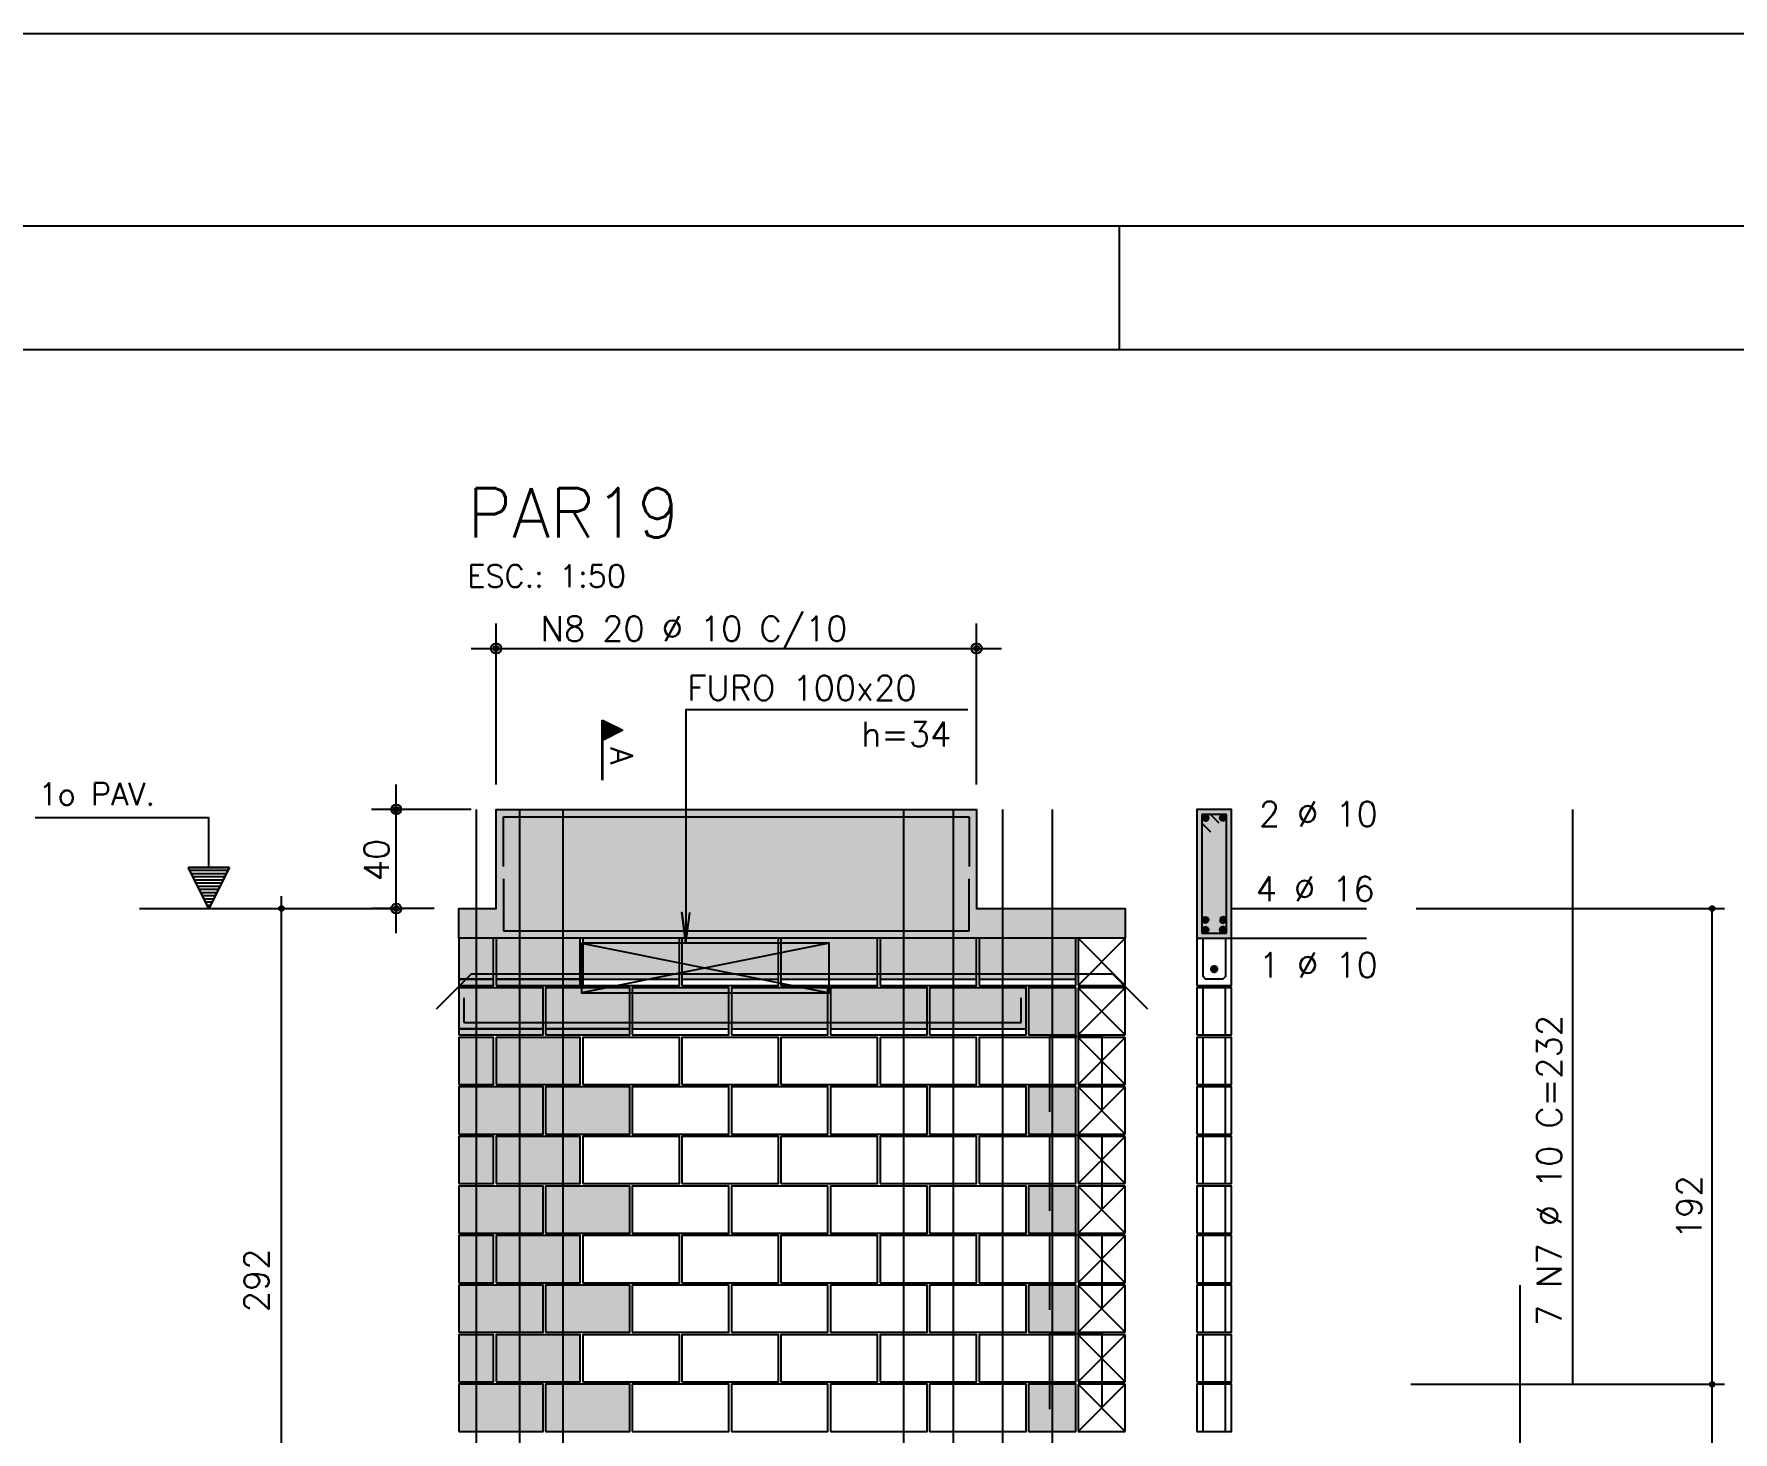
# Model space of a CAD drawing. Extents: x -2 to 121, y -2 to 61.
# Drawn here: x 20.94 to 34.65, y 49.67 to 60.95 of the extents above; entities that cross this region are included whole.
import ezdxf

# ---------------------------------------------------------------- set-up
doc = ezdxf.new("R2010")
doc.units = 0
doc.header["$MEASUREMENT"] = 0
doc.linetypes.add('HIDDEN', pattern=[0.375, 0.25, -0.125])
doc.layers.get('Defpoints').update_dxf_attribs({"linetype": 'CONTINUOUS'})
for name, color, linetype in [('ARQ_FOLHA', 7, 'CONTINUOUS'), ('PENA_01', 1, 'CONTINUOUS'), ('PENA_02', 2, 'CONTINUOUS'), ('PENA_03', 3, 'CONTINUOUS'), ('PENA_05', 5, 'CONTINUOUS'), ('PENA_06', 6, 'CONTINUOUS'), ('PENA_09', 254, 'CONTINUOUS'), ('PENA_11', 252, 'CONTINUOUS'), ('PENA_21', 100, 'CONTINUOUS'), ('PENA_23', 50, 'CONTINUOUS'), ('PENA_28', 135, 'CONTINUOUS')]:
    doc.layers.add(name, color=color, linetype=linetype)
doc.styles.get("Standard").update_dxf_attribs({"font": 'ROMANS.SHX'})

msp = doc.modelspace()

# ---------------------------------------------------------------- linework, layer by layer
at = {"layer": 'ARQ_FOLHA', "color": 1}
msp.add_line((29.7, 58.400001), (29.7, 59.400001), dxfattribs=at)
for points in [[(0, 0.000001), (118.9, 0.000001), (118.9, 59.400001), (0, 59.400001)], [(2.5, 1.000001), (117.9, 1.000001), (117.9, 58.400001), (2.5, 58.400001)]]:
    msp.add_lwpolyline(points, close=True, dxfattribs=at)
at = {"layer": 'Defpoints', "color": 8, "linetype": 'HIDDEN', "ltscale": 100}
msp.add_lwpolyline([(-1.95, 60.950001), (-1.95, -1.549999), (120.85, -1.549999), (120.85, 60.950001)], close=True, dxfattribs=at)
at = {"layer": 'PENA_01', "linetype": 'Continuous'}
for p, q in [((24.666921, 54.891887), (24.666921, 56.190918)), ((28.546921, 54.891887), (28.546921, 56.190918)), ((24.466921, 55.990918), (28.746921, 55.990918)), ((23.861662, 53.691887), (23.861662, 54.891887)), ((24.466921, 54.691887), (23.661662, 54.691887)), ((21.788565, 53.891887), (23.919429, 53.891887)), ((24.166921, 53.891887), (23.661662, 53.891887)), ((25.356912, 53.611887), (27.356912, 53.211887)), ((27.356912, 53.611887), (25.356912, 53.211887)), ((24.366921, 53.321887), (24.646921, 53.321887)), ((24.666921, 53.321887), (25.346921, 53.321887)), ((25.366921, 53.321887), (26.146921, 53.321887)), ((26.166921, 53.321887), (26.946921, 53.321887)), ((26.966921, 53.321887), (27.746921, 53.321887)), ((27.766921, 53.321887), (28.546921, 53.321887)), ((28.566921, 53.321887), (29.346921, 53.321887)), ((24.366921, 52.921887), (25.046921, 52.921887)), ((25.066921, 52.921887), (25.746921, 52.921887)), ((25.766921, 52.921887), (26.546921, 52.921887)), ((26.566921, 52.921887), (27.346921, 52.921887)), ((27.366921, 52.921887), (28.146921, 52.921887)), ((28.166921, 52.921887), (28.946921, 52.921887))]:
    msp.add_line(p, q, dxfattribs=at)
msp.add_lwpolyline([(25.356912, 53.611887), (25.356912, 53.211887), (27.356912, 53.211887), (27.356912, 53.611887), (25.356912, 53.611887)], dxfattribs=at)
at = {"layer": 'PENA_02', "linetype": 'Continuous'}
for p, q in [((29.746921, 53.651887), (29.366921, 53.651887)), ((29.366921, 53.651887), (29.366921, 53.271887)), ((29.746921, 53.271887), (29.746921, 53.651887)), ((29.366921, 53.271887), (29.746921, 53.271887)), ((29.746921, 53.251887), (29.366921, 53.251887)), ((29.366921, 53.251887), (29.366921, 52.871887)), ((29.746921, 52.871887), (29.746921, 53.251887)), ((29.366921, 52.871887), (29.746921, 52.871887)), ((29.746921, 52.851887), (29.366921, 52.851887)), ((29.366921, 52.851887), (29.366921, 52.471887)), ((29.746921, 52.471887), (29.746921, 52.851887)), ((29.366921, 52.471887), (29.746921, 52.471887)), ((29.746921, 52.451887), (29.366921, 52.451887)), ((29.366921, 52.451887), (29.366921, 52.071887)), ((29.746921, 52.071887), (29.746921, 52.451887)), ((29.366921, 52.071887), (29.746921, 52.071887)), ((29.746921, 52.051887), (29.366921, 52.051887)), ((29.366921, 52.051887), (29.366921, 51.671887)), ((29.746921, 51.671887), (29.746921, 52.051887)), ((29.366921, 51.671887), (29.746921, 51.671887)), ((29.746921, 51.651887), (29.366921, 51.651887)), ((29.366921, 51.651887), (29.366921, 51.271887)), ((29.746921, 51.271887), (29.746921, 51.651887)), ((29.366921, 51.271887), (29.746921, 51.271887)), ((29.746921, 51.251887), (29.366921, 51.251887)), ((29.366921, 51.251887), (29.366921, 50.871887)), ((29.746921, 50.871887), (29.746921, 51.251887)), ((29.366921, 50.871887), (29.746921, 50.871887)), ((29.746921, 50.851887), (29.366921, 50.851887)), ((29.366921, 50.851887), (29.366921, 50.471887)), ((29.746921, 50.471887), (29.746921, 50.851887)), ((29.366921, 50.471887), (29.746921, 50.471887)), ((29.746921, 50.451887), (29.366921, 50.451887)), ((29.366921, 50.451887), (29.366921, 50.071887)), ((29.746921, 50.071887), (29.746921, 50.451887)), ((29.366921, 50.071887), (29.746921, 50.071887)), ((29.746921, 50.051887), (29.366921, 50.051887)), ((29.366921, 50.051887), (29.366921, 49.671887)), ((29.746921, 49.671887), (29.746921, 50.051887)), ((29.366921, 49.671887), (29.746921, 49.671887))]:
    msp.add_line(p, q, dxfattribs=at)
for points in [[(24.366921, 53.651887), (24.366921, 53.891887), (24.666921, 53.891887), (24.666921, 54.691887), (28.546921, 54.691887), (28.546921, 53.891887), (29.746921, 53.891887), (29.746921, 53.651887), (24.366921, 53.651887)], [(30.324976, 53.651887), (30.604976, 53.651887), (30.604976, 54.691887), (30.324976, 54.691887), (30.324976, 53.651887)], [(24.366921, 53.271887), (24.646921, 53.271887), (24.646921, 53.651887), (24.366921, 53.651887), (24.366921, 53.271887)], [(24.666921, 53.271887), (25.346921, 53.271887), (25.346921, 53.651887), (24.666921, 53.651887), (24.666921, 53.271887)], [(25.366921, 53.271887), (26.146921, 53.271887), (26.146921, 53.651887), (25.366921, 53.651887), (25.366921, 53.271887)], [(26.166921, 53.271887), (26.946921, 53.271887), (26.946921, 53.651887), (26.166921, 53.651887), (26.166921, 53.271887)], [(26.966921, 53.271887), (27.746921, 53.271887), (27.746921, 53.651887), (26.966921, 53.651887), (26.966921, 53.271887)], [(27.766921, 53.271887), (28.546921, 53.271887), (28.546921, 53.651887), (27.766921, 53.651887), (27.766921, 53.271887)], [(28.566921, 53.271887), (29.346921, 53.271887), (29.346921, 53.651887), (28.566921, 53.651887), (28.566921, 53.271887)], [(24.366921, 52.871887), (25.046921, 52.871887), (25.046921, 53.251887), (24.366921, 53.251887), (24.366921, 52.871887)], [(25.066921, 52.871887), (25.746921, 52.871887), (25.746921, 53.251887), (25.066921, 53.251887), (25.066921, 52.871887)], [(25.766921, 52.871887), (26.546921, 52.871887), (26.546921, 53.251887), (25.766921, 53.251887), (25.766921, 52.871887)], [(26.566921, 52.871887), (27.346921, 52.871887), (27.346921, 53.251887), (26.566921, 53.251887), (26.566921, 52.871887)], [(27.366921, 52.871887), (28.146921, 52.871887), (28.146921, 53.251887), (27.366921, 53.251887), (27.366921, 52.871887)], [(28.166921, 52.871887), (28.946921, 52.871887), (28.946921, 53.251887), (28.166921, 53.251887), (28.166921, 52.871887)], [(28.966921, 52.871887), (29.346921, 52.871887), (29.346921, 53.251887), (28.966921, 53.251887), (28.966921, 52.871887)], [(24.366921, 52.471887), (24.646921, 52.471887), (24.646921, 52.851887), (24.366921, 52.851887), (24.366921, 52.471887)], [(24.666921, 52.471887), (25.346921, 52.471887), (25.346921, 52.851887), (24.666921, 52.851887), (24.666921, 52.471887)], [(25.366921, 52.471887), (26.146921, 52.471887), (26.146921, 52.851887), (25.366921, 52.851887), (25.366921, 52.471887)], [(26.166921, 52.471887), (26.946921, 52.471887), (26.946921, 52.851887), (26.166921, 52.851887), (26.166921, 52.471887)], [(26.966921, 52.471887), (27.746921, 52.471887), (27.746921, 52.851887), (26.966921, 52.851887), (26.966921, 52.471887)], [(27.766921, 52.471887), (28.546921, 52.471887), (28.546921, 52.851887), (27.766921, 52.851887), (27.766921, 52.471887)], [(28.566921, 52.471887), (29.346921, 52.471887), (29.346921, 52.851887), (28.566921, 52.851887), (28.566921, 52.471887)], [(24.366921, 52.071887), (25.046921, 52.071887), (25.046921, 52.451887), (24.366921, 52.451887), (24.366921, 52.071887)], [(25.066921, 52.071887), (25.746921, 52.071887), (25.746921, 52.451887), (25.066921, 52.451887), (25.066921, 52.071887)], [(25.766921, 52.071887), (26.546921, 52.071887), (26.546921, 52.451887), (25.766921, 52.451887), (25.766921, 52.071887)], [(26.566921, 52.071887), (27.346921, 52.071887), (27.346921, 52.451887), (26.566921, 52.451887), (26.566921, 52.071887)], [(27.366921, 52.071887), (28.146921, 52.071887), (28.146921, 52.451887), (27.366921, 52.451887), (27.366921, 52.071887)], [(28.166921, 52.071887), (28.946921, 52.071887), (28.946921, 52.451887), (28.166921, 52.451887), (28.166921, 52.071887)], [(28.966921, 52.071887), (29.346921, 52.071887), (29.346921, 52.451887), (28.966921, 52.451887), (28.966921, 52.071887)], [(24.366921, 51.671887), (24.646921, 51.671887), (24.646921, 52.051887), (24.366921, 52.051887), (24.366921, 51.671887)], [(24.666921, 51.671887), (25.346921, 51.671887), (25.346921, 52.051887), (24.666921, 52.051887), (24.666921, 51.671887)], [(25.366921, 51.671887), (26.146921, 51.671887), (26.146921, 52.051887), (25.366921, 52.051887), (25.366921, 51.671887)], [(26.166921, 51.671887), (26.946921, 51.671887), (26.946921, 52.051887), (26.166921, 52.051887), (26.166921, 51.671887)], [(26.966921, 51.671887), (27.746921, 51.671887), (27.746921, 52.051887), (26.966921, 52.051887), (26.966921, 51.671887)], [(27.766921, 51.671887), (28.546921, 51.671887), (28.546921, 52.051887), (27.766921, 52.051887), (27.766921, 51.671887)], [(28.566921, 51.671887), (29.346921, 51.671887), (29.346921, 52.051887), (28.566921, 52.051887), (28.566921, 51.671887)], [(24.366921, 51.271887), (25.046921, 51.271887), (25.046921, 51.651887), (24.366921, 51.651887), (24.366921, 51.271887)], [(25.066921, 51.271887), (25.746921, 51.271887), (25.746921, 51.651887), (25.066921, 51.651887), (25.066921, 51.271887)], [(25.766921, 51.271887), (26.546921, 51.271887), (26.546921, 51.651887), (25.766921, 51.651887), (25.766921, 51.271887)], [(26.566921, 51.271887), (27.346921, 51.271887), (27.346921, 51.651887), (26.566921, 51.651887), (26.566921, 51.271887)], [(27.366921, 51.271887), (28.146921, 51.271887), (28.146921, 51.651887), (27.366921, 51.651887), (27.366921, 51.271887)], [(28.166921, 51.271887), (28.946921, 51.271887), (28.946921, 51.651887), (28.166921, 51.651887), (28.166921, 51.271887)], [(28.966921, 51.271887), (29.346921, 51.271887), (29.346921, 51.651887), (28.966921, 51.651887), (28.966921, 51.271887)], [(24.366921, 50.871887), (24.646921, 50.871887), (24.646921, 51.251887), (24.366921, 51.251887), (24.366921, 50.871887)], [(24.666921, 50.871887), (25.346921, 50.871887), (25.346921, 51.251887), (24.666921, 51.251887), (24.666921, 50.871887)], [(25.366921, 50.871887), (26.146921, 50.871887), (26.146921, 51.251887), (25.366921, 51.251887), (25.366921, 50.871887)], [(26.166921, 50.871887), (26.946921, 50.871887), (26.946921, 51.251887), (26.166921, 51.251887), (26.166921, 50.871887)], [(26.966921, 50.871887), (27.746921, 50.871887), (27.746921, 51.251887), (26.966921, 51.251887), (26.966921, 50.871887)], [(27.766921, 50.871887), (28.546921, 50.871887), (28.546921, 51.251887), (27.766921, 51.251887), (27.766921, 50.871887)], [(28.566921, 50.871887), (29.346921, 50.871887), (29.346921, 51.251887), (28.566921, 51.251887), (28.566921, 50.871887)], [(24.366921, 50.471887), (25.046921, 50.471887), (25.046921, 50.851887), (24.366921, 50.851887), (24.366921, 50.471887)], [(25.066921, 50.471887), (25.746921, 50.471887), (25.746921, 50.851887), (25.066921, 50.851887), (25.066921, 50.471887)], [(25.766921, 50.471887), (26.546921, 50.471887), (26.546921, 50.851887), (25.766921, 50.851887), (25.766921, 50.471887)], [(26.566921, 50.471887), (27.346921, 50.471887), (27.346921, 50.851887), (26.566921, 50.851887), (26.566921, 50.471887)], [(27.366921, 50.471887), (28.146921, 50.471887), (28.146921, 50.851887), (27.366921, 50.851887), (27.366921, 50.471887)], [(28.166921, 50.471887), (28.946921, 50.471887), (28.946921, 50.851887), (28.166921, 50.851887), (28.166921, 50.471887)], [(28.966921, 50.471887), (29.346921, 50.471887), (29.346921, 50.851887), (28.966921, 50.851887), (28.966921, 50.471887)], [(24.366921, 50.071887), (24.646921, 50.071887), (24.646921, 50.451887), (24.366921, 50.451887), (24.366921, 50.071887)], [(24.666921, 50.071887), (25.346921, 50.071887), (25.346921, 50.451887), (24.666921, 50.451887), (24.666921, 50.071887)], [(25.366921, 50.071887), (26.146921, 50.071887), (26.146921, 50.451887), (25.366921, 50.451887), (25.366921, 50.071887)], [(26.166921, 50.071887), (26.946921, 50.071887), (26.946921, 50.451887), (26.166921, 50.451887), (26.166921, 50.071887)], [(26.966921, 50.071887), (27.746921, 50.071887), (27.746921, 50.451887), (26.966921, 50.451887), (26.966921, 50.071887)], [(27.766921, 50.071887), (28.546921, 50.071887), (28.546921, 50.451887), (27.766921, 50.451887), (27.766921, 50.071887)], [(28.566921, 50.071887), (29.346921, 50.071887), (29.346921, 50.451887), (28.566921, 50.451887), (28.566921, 50.071887)], [(24.366921, 49.671887), (25.046921, 49.671887), (25.046921, 50.051887), (24.366921, 50.051887), (24.366921, 49.671887)], [(25.066921, 49.671887), (25.746921, 49.671887), (25.746921, 50.051887), (25.066921, 50.051887), (25.066921, 49.671887)], [(25.766921, 49.671887), (26.546921, 49.671887), (26.546921, 50.051887), (25.766921, 50.051887), (25.766921, 49.671887)], [(26.566921, 49.671887), (27.346921, 49.671887), (27.346921, 50.051887), (26.566921, 50.051887), (26.566921, 49.671887)], [(27.366921, 49.671887), (28.146921, 49.671887), (28.146921, 50.051887), (27.366921, 50.051887), (27.366921, 49.671887)], [(28.166921, 49.671887), (28.946921, 49.671887), (28.946921, 50.051887), (28.166921, 50.051887), (28.166921, 49.671887)], [(28.966921, 49.671887), (29.346921, 49.671887), (29.346921, 50.051887), (28.966921, 50.051887), (28.966921, 49.671887)]]:
    msp.add_lwpolyline(points, dxfattribs=at)
for centre, radius in [((24.666921, 55.990918), 0.041625), ((24.666921, 55.990918), 0.02075), ((28.546921, 55.990918), 0.041625), ((28.546921, 55.990918), 0.02075), ((23.861662, 54.691887), 0.04), ((23.861662, 54.691887), 0.02), ((22.934711, 53.891887), 0.02), ((23.861662, 53.891887), 0.04), ((23.861662, 53.891887), 0.02), ((34.484972, 53.891887), 0.02), ((22.934711, 53.891887), 0.01), ((34.484972, 53.891887), 0.01), ((34.484972, 50.051887), 0.02), ((34.484972, 50.051887), 0.01)]:
    msp.add_circle(centre, radius, dxfattribs=at)
at = {"layer": 'PENA_03', "linetype": 'Continuous'}
for p, q in [((25.524978, 54.926555), (25.524978, 55.412937)), ((25.524978, 55.412937), (25.690911, 55.329971)), ((25.525673, 55.411809), (25.68935, 55.329971)), ((25.690911, 55.329971), (25.525673, 55.247352)), ((25.525674, 55.411809), (25.525674, 55.248132)), ((25.68935, 55.329971), (25.525674, 55.248132)), ((25.537742, 55.406555), (25.537742, 55.253386)), ((25.550506, 55.400173), (25.550506, 55.259768)), ((25.56327, 55.393791), (25.56327, 55.26615)), ((25.576034, 55.387409), (25.576034, 55.272532)), ((25.588798, 55.381027), (25.588798, 55.278914)), ((25.601562, 55.374645), (25.601562, 55.285296)), ((25.614326, 55.368263), (25.614326, 55.291678)), ((25.62709, 55.361881), (25.62709, 55.29806)), ((25.639854, 55.355499), (25.639854, 55.304442)), ((25.652618, 55.349117), (25.652618, 55.310824)), ((25.665383, 55.342735), (25.665383, 55.317206)), ((25.678147, 55.336353), (25.678147, 55.323589)), ((25.525674, 55.247352), (25.525674, 54.926555)), ((22.347564, 54.623752), (20.947564, 54.623752)), ((22.347564, 54.223752), (22.347564, 54.623752)), ((22.348964, 54.223752), (22.348964, 54.625152)), ((24.666921, 54.691887), (24.666921, 54.691887)), ((24.666921, 54.691887), (24.666921, 54.691887)), ((28.546921, 54.691887), (28.546921, 54.691887)), ((22.348264, 53.891887), (22.182331, 54.223752)), ((22.182331, 54.223752), (22.347564, 54.223752)), ((22.348264, 53.895009), (22.184587, 54.222361)), ((22.51194, 54.222361), (22.184587, 54.222361)), ((22.501432, 54.198224), (22.195094, 54.198224)), ((22.514196, 54.223752), (22.348264, 53.891887)), ((22.51194, 54.222362), (22.348264, 53.895008)), ((22.348964, 54.223752), (22.514196, 54.223752)), ((22.488668, 54.172696), (22.207859, 54.172696)), ((22.475904, 54.147168), (22.220623, 54.147168)), ((22.46314, 54.12164), (22.233387, 54.12164)), ((22.450376, 54.096112), (22.246151, 54.096112)), ((22.437612, 54.070584), (22.258915, 54.070584)), ((22.424848, 54.045056), (22.271679, 54.045056)), ((22.412084, 54.019528), (22.284443, 54.019528)), ((22.39932, 53.994), (22.297207, 53.994)), ((22.386556, 53.968472), (22.309971, 53.968472)), ((22.373792, 53.942943), (22.322735, 53.942943)), ((22.361028, 53.917415), (22.3355, 53.917415)), ((22.934711, 47.951354), (22.934711, 53.991887)), ((24.366921, 53.891887), (24.366921, 53.891887)), ((30.604976, 53.891887), (31.695656, 53.891887)), ((32.095656, 53.891887), (34.584972, 53.891887)), ((34.484972, 47.951354), (34.484972, 53.891887)), ((29.366921, 53.271887), (29.746921, 53.651887)), ((29.746921, 53.271887), (29.366921, 53.651887)), ((30.324976, 53.651887), (30.324976, 53.271887)), ((30.324976, 53.651887), (31.695656, 53.651887)), ((29.366921, 52.871887), (29.746921, 53.251887)), ((29.746921, 52.871887), (29.366921, 53.251887)), ((30.374976, 52.871887), (30.374976, 53.251887)), ((30.554976, 52.871887), (30.554976, 53.251887)), ((29.366921, 52.471887), (29.746921, 52.851887)), ((29.746921, 52.471887), (29.366921, 52.851887)), ((30.374976, 52.471887), (30.374976, 52.851887)), ((30.554976, 52.471887), (30.554976, 52.851887)), ((29.366921, 52.071887), (29.746921, 52.451887)), ((29.746921, 52.071887), (29.366921, 52.451887)), ((30.374976, 52.071887), (30.374976, 52.451887)), ((30.554976, 52.071887), (30.554976, 52.451887)), ((29.366921, 51.671887), (29.746921, 52.051887)), ((29.746921, 51.671887), (29.366921, 52.051887)), ((30.374976, 51.671887), (30.374976, 52.051887)), ((30.554976, 51.671887), (30.554976, 52.051887)), ((29.366921, 51.271887), (29.746921, 51.651887)), ((29.746921, 51.271887), (29.366921, 51.651887)), ((30.374976, 51.271887), (30.374976, 51.651887)), ((30.554976, 51.271887), (30.554976, 51.651887)), ((29.366921, 50.871887), (29.746921, 51.251887)), ((29.746921, 50.871887), (29.366921, 51.251887)), ((30.374976, 50.871887), (30.374976, 51.251887)), ((30.554976, 50.871887), (30.554976, 51.251887)), ((29.366921, 50.471887), (29.746921, 50.851887)), ((29.746921, 50.471887), (29.366921, 50.851887)), ((30.374976, 50.471887), (30.374976, 50.851887)), ((30.554976, 50.471887), (30.554976, 50.851887)), ((29.366921, 50.071887), (29.746921, 50.451887)), ((29.746921, 50.071887), (29.366921, 50.451887)), ((30.374976, 50.071887), (30.374976, 50.451887)), ((30.554976, 50.071887), (30.554976, 50.451887)), ((29.366921, 49.671887), (29.746921, 50.051887)), ((29.746921, 49.671887), (29.366921, 50.051887)), ((30.374976, 49.671887), (30.374976, 50.051887)), ((30.554976, 49.671887), (30.554976, 50.051887)), ((32.053724, 50.051887), (34.584972, 50.051887))]:
    msp.add_line(p, q, dxfattribs=at)
for points in [[(28.47649, 55.495532), (26.199989, 55.495532), (26.199989, 53.611887), (26.167357, 53.859748), (26.199989, 53.611887), (26.23262, 53.859748)], [(30.418585, 54.624316), (30.416424, 54.634484), (30.410313, 54.642894), (30.40131, 54.648092), (30.390972, 54.649179), (30.381085, 54.645966), (30.373359, 54.63901), (30.369131, 54.629514), (30.369131, 54.619118), (30.373359, 54.609621), (30.381085, 54.602665), (30.390972, 54.599453), (30.40131, 54.600539), (30.410313, 54.605737), (30.416424, 54.614147), (30.418585, 54.624316)], [(30.511368, 54.624316), (30.513529, 54.634484), (30.51964, 54.642894), (30.528643, 54.648092), (30.538981, 54.649179), (30.548868, 54.645966), (30.556593, 54.63901), (30.560822, 54.629514), (30.560822, 54.619118), (30.556593, 54.609621), (30.548868, 54.602665), (30.538981, 54.599453), (30.528643, 54.600539), (30.51964, 54.605737), (30.513529, 54.614147), (30.511368, 54.624316)], [(30.418585, 53.799458), (30.416424, 53.78929), (30.410313, 53.780879), (30.40131, 53.775682), (30.390972, 53.774595), (30.381085, 53.777807), (30.373359, 53.784763), (30.369131, 53.79426), (30.369131, 53.804656), (30.373359, 53.814153), (30.381085, 53.821109), (30.390972, 53.824321), (30.40131, 53.823234), (30.410313, 53.818037), (30.416424, 53.809626), (30.418585, 53.799458)], [(30.511368, 53.799458), (30.513529, 53.78929), (30.51964, 53.780879), (30.528643, 53.775682), (30.538981, 53.774595), (30.548868, 53.777807), (30.556593, 53.784763), (30.560822, 53.79426), (30.560822, 53.804656), (30.556593, 53.814153), (30.548868, 53.821109), (30.538981, 53.824321), (30.528643, 53.823234), (30.51964, 53.818037), (30.513529, 53.809626), (30.511368, 53.799458)], [(30.324976, 53.271887), (30.604976, 53.271887), (30.604976, 53.651887)], [(30.418585, 53.719458), (30.416424, 53.70929), (30.410313, 53.700879), (30.40131, 53.695682), (30.390972, 53.694595), (30.381085, 53.697807), (30.373359, 53.704763), (30.369131, 53.71426), (30.369131, 53.724656), (30.373359, 53.734153), (30.381085, 53.741109), (30.390972, 53.744321), (30.40131, 53.743234), (30.410313, 53.738037), (30.416424, 53.729626), (30.418585, 53.719458)], [(30.554976, 53.651887), (30.554976, 53.341887), (30.534976, 53.321887), (30.394976, 53.321887), (30.374976, 53.341887), (30.374976, 53.651887)], [(30.511368, 53.719458), (30.513529, 53.70929), (30.51964, 53.700879), (30.528643, 53.695682), (30.538981, 53.694595), (30.548868, 53.697807), (30.556593, 53.704763), (30.560822, 53.71426), (30.560822, 53.724656), (30.556593, 53.734153), (30.548868, 53.741109), (30.538981, 53.744321), (30.528643, 53.743234), (30.51964, 53.738037), (30.513529, 53.729626), (30.511368, 53.719458)], [(30.489525, 53.402877), (30.487364, 53.413045), (30.481254, 53.421456), (30.472251, 53.426653), (30.461912, 53.42774), (30.452025, 53.424528), (30.4443, 53.417572), (30.440072, 53.408075), (30.440072, 53.397679), (30.4443, 53.388182), (30.452025, 53.381226), (30.461912, 53.378014), (30.472251, 53.379101), (30.481254, 53.384298), (30.487364, 53.392709), (30.489525, 53.402877)], [(30.324976, 52.871887), (30.604976, 52.871887), (30.604976, 53.251887), (30.324976, 53.251887), (30.324976, 52.871887)], [(30.324976, 52.471887), (30.604976, 52.471887), (30.604976, 52.851887), (30.324976, 52.851887), (30.324976, 52.471887)], [(30.324976, 52.071887), (30.604976, 52.071887), (30.604976, 52.451887), (30.324976, 52.451887), (30.324976, 52.071887)], [(30.324976, 51.671887), (30.604976, 51.671887), (30.604976, 52.051887), (30.324976, 52.051887), (30.324976, 51.671887)], [(30.324976, 51.271887), (30.604976, 51.271887), (30.604976, 51.651887), (30.324976, 51.651887), (30.324976, 51.271887)], [(30.324976, 50.871887), (30.604976, 50.871887), (30.604976, 51.251887), (30.324976, 51.251887), (30.324976, 50.871887)], [(30.324976, 50.471887), (30.604976, 50.471887), (30.604976, 50.851887), (30.324976, 50.851887), (30.324976, 50.471887)], [(30.324976, 50.071887), (30.604976, 50.071887), (30.604976, 50.451887), (30.324976, 50.451887), (30.324976, 50.071887)], [(30.324976, 49.671887), (30.604976, 49.671887), (30.604976, 50.051887), (30.324976, 50.051887), (30.324976, 49.671887)]]:
    msp.add_lwpolyline(points, dxfattribs=at)
for centre in [(30.393585, 54.624316), (30.536368, 54.624316), (30.393585, 53.719458), (30.536368, 53.719458), (30.464525, 53.402877)]:
    msp.add_circle(centre, 0.025, dxfattribs=at)
for points in [[(30.418585, 54.624316), (30.373359, 54.63901), (30.369131, 54.629514)], [(30.418585, 54.624316), (30.369131, 54.629514), (30.369131, 54.619118)], [(30.418585, 54.624316), (30.369131, 54.619118), (30.373359, 54.609621)], [(30.418585, 54.624316), (30.381085, 54.645966), (30.370093, 54.632866)], [(30.418585, 54.624316), (30.370093, 54.632866), (30.370093, 54.615765)], [(30.418585, 54.624316), (30.370093, 54.615765), (30.381085, 54.602665)], [(30.418585, 54.624316), (30.381085, 54.645966), (30.373359, 54.63901)], [(30.418585, 54.624316), (30.373359, 54.609621), (30.381085, 54.602665)], [(30.418585, 54.624316), (30.390972, 54.649179), (30.381085, 54.645966)], [(30.418585, 54.624316), (30.397926, 54.648936), (30.381085, 54.645966)], [(30.418585, 54.624316), (30.381085, 54.602665), (30.397926, 54.599696)], [(30.418585, 54.624316), (30.381085, 54.602665), (30.390972, 54.599453)], [(30.418585, 54.624316), (30.40131, 54.648092), (30.390972, 54.649179)], [(30.418585, 54.624316), (30.390972, 54.599453), (30.40131, 54.600539)], [(30.418585, 54.624316), (30.412736, 54.640385), (30.397926, 54.648936)], [(30.418585, 54.624316), (30.397926, 54.599696), (30.412736, 54.608246)], [(30.418585, 54.624316), (30.410313, 54.642894), (30.40131, 54.648092)], [(30.418585, 54.624316), (30.40131, 54.600539), (30.410313, 54.605737)], [(30.418585, 54.624316), (30.416424, 54.634484), (30.410313, 54.642894)], [(30.418585, 54.624316), (30.410313, 54.605737), (30.416424, 54.614147)], [(30.418585, 54.624316), (30.412736, 54.608246), (30.418585, 54.624316)], [(30.418585, 54.624316), (30.416424, 54.614147), (30.418585, 54.624316)], [(30.511368, 54.624316), (30.528643, 54.648092), (30.538981, 54.649179)], [(30.511368, 54.624316), (30.538981, 54.649179), (30.548868, 54.645966)], [(30.511368, 54.624316), (30.51964, 54.642894), (30.528643, 54.648092)], [(30.511368, 54.624316), (30.548868, 54.645966), (30.556593, 54.63901)], [(30.511368, 54.624316), (30.513529, 54.634484), (30.51964, 54.642894)], [(30.511368, 54.624316), (30.556593, 54.63901), (30.560822, 54.629514)], [(30.511368, 54.624316), (30.560822, 54.629514), (30.560822, 54.619118)], [(30.511368, 54.624316), (30.560822, 54.619118), (30.556593, 54.609621)], [(30.511368, 54.624316), (30.556593, 54.609621), (30.548868, 54.602665)], [(30.511368, 54.624316), (30.548868, 54.602665), (30.538981, 54.599453)], [(30.511368, 54.624316), (30.538981, 54.599453), (30.528643, 54.600539)], [(30.511368, 54.624316), (30.528643, 54.600539), (30.51964, 54.605737)], [(30.511368, 54.624316), (30.51964, 54.605737), (30.513529, 54.614147)], [(30.511368, 54.624316), (30.513529, 54.614147), (30.511368, 54.624316)], [(30.561368, 54.624316), (30.523868, 54.645966), (30.512876, 54.632866)], [(30.561368, 54.624316), (30.512876, 54.632866), (30.512876, 54.615765)], [(30.561368, 54.624316), (30.512876, 54.615765), (30.523868, 54.602665)], [(30.561368, 54.624316), (30.540709, 54.648936), (30.523868, 54.645966)], [(30.561368, 54.624316), (30.523868, 54.602665), (30.540709, 54.599696)], [(30.561368, 54.624316), (30.555519, 54.640385), (30.540709, 54.648936)], [(30.561368, 54.624316), (30.540709, 54.599696), (30.555519, 54.608246)], [(30.561368, 54.624316), (30.555519, 54.608246), (30.561368, 54.624316)], [(30.418585, 53.799458), (30.369131, 53.804656), (30.373359, 53.814153)], [(30.418585, 53.799458), (30.369131, 53.79426), (30.369131, 53.804656)], [(30.418585, 53.799458), (30.373359, 53.784763), (30.369131, 53.79426)], [(30.418585, 53.799458), (30.373359, 53.814153), (30.381085, 53.821109)], [(30.418585, 53.799458), (30.381085, 53.777807), (30.373359, 53.784763)], [(30.418585, 53.799458), (30.381085, 53.821109), (30.390972, 53.824321)], [(30.418585, 53.799458), (30.390972, 53.774595), (30.381085, 53.777807)], [(30.418585, 53.799458), (30.390972, 53.824321), (30.40131, 53.823234)], [(30.418585, 53.799458), (30.40131, 53.775682), (30.390972, 53.774595)], [(30.418585, 53.799458), (30.40131, 53.823234), (30.410313, 53.818037)], [(30.418585, 53.799458), (30.410313, 53.780879), (30.40131, 53.775682)], [(30.418585, 53.799458), (30.410313, 53.818037), (30.416424, 53.809626)], [(30.418585, 53.799458), (30.416424, 53.78929), (30.410313, 53.780879)], [(30.418585, 53.799458), (30.416424, 53.809626), (30.418585, 53.799458)], [(30.511368, 53.799458), (30.548868, 53.821109), (30.538981, 53.824321)], [(30.511368, 53.799458), (30.538981, 53.824321), (30.528643, 53.823234)], [(30.511368, 53.799458), (30.528643, 53.823234), (30.51964, 53.818037)], [(30.511368, 53.799458), (30.556593, 53.814153), (30.548868, 53.821109)], [(30.511368, 53.799458), (30.51964, 53.818037), (30.513529, 53.809626)], [(30.511368, 53.799458), (30.560822, 53.804656), (30.556593, 53.814153)], [(30.511368, 53.799458), (30.513529, 53.809626), (30.511368, 53.799458)], [(30.511368, 53.799458), (30.560822, 53.79426), (30.560822, 53.804656)], [(30.511368, 53.799458), (30.513529, 53.78929), (30.51964, 53.780879)], [(30.511368, 53.799458), (30.51964, 53.780879), (30.528643, 53.775682)], [(30.511368, 53.799458), (30.528643, 53.775682), (30.538981, 53.774595)], [(30.511368, 53.799458), (30.538981, 53.774595), (30.548868, 53.777807)], [(30.511368, 53.799458), (30.548868, 53.777807), (30.556593, 53.784763)], [(30.511368, 53.799458), (30.556593, 53.784763), (30.560822, 53.79426)], [(30.418585, 53.719458), (30.369131, 53.724656), (30.373359, 53.734153)], [(30.418585, 53.719458), (30.369131, 53.71426), (30.369131, 53.724656)], [(30.418585, 53.719458), (30.373359, 53.704763), (30.369131, 53.71426)], [(30.418585, 53.719458), (30.381085, 53.741109), (30.370093, 53.728008)], [(30.418585, 53.719458), (30.370093, 53.728008), (30.370093, 53.710907)], [(30.418585, 53.719458), (30.370093, 53.710907), (30.381085, 53.697807)], [(30.418585, 53.719458), (30.373359, 53.734153), (30.381085, 53.741109)], [(30.418585, 53.719458), (30.381085, 53.697807), (30.373359, 53.704763)], [(30.418585, 53.719458), (30.381085, 53.741109), (30.390972, 53.744321)], [(30.418585, 53.719458), (30.397926, 53.744078), (30.381085, 53.741109)], [(30.418585, 53.719458), (30.381085, 53.697807), (30.397926, 53.694838)], [(30.418585, 53.719458), (30.390972, 53.694595), (30.381085, 53.697807)], [(30.418585, 53.719458), (30.390972, 53.744321), (30.40131, 53.743234)], [(30.418585, 53.719458), (30.40131, 53.695682), (30.390972, 53.694595)], [(30.418585, 53.719458), (30.412736, 53.735528), (30.397926, 53.744078)], [(30.418585, 53.719458), (30.397926, 53.694838), (30.412736, 53.703388)], [(30.418585, 53.719458), (30.40131, 53.743234), (30.410313, 53.738037)], [(30.418585, 53.719458), (30.410313, 53.700879), (30.40131, 53.695682)], [(30.418585, 53.719458), (30.410313, 53.738037), (30.416424, 53.729626)], [(30.418585, 53.719458), (30.416424, 53.70929), (30.410313, 53.700879)], [(30.418585, 53.719458), (30.412736, 53.703388), (30.418585, 53.719458)], [(30.418585, 53.719458), (30.416424, 53.729626), (30.418585, 53.719458)], [(30.511368, 53.719458), (30.548868, 53.741109), (30.538981, 53.744321)], [(30.511368, 53.719458), (30.538981, 53.744321), (30.528643, 53.743234)], [(30.511368, 53.719458), (30.528643, 53.743234), (30.51964, 53.738037)], [(30.511368, 53.719458), (30.556593, 53.734153), (30.548868, 53.741109)], [(30.511368, 53.719458), (30.51964, 53.738037), (30.513529, 53.729626)], [(30.511368, 53.719458), (30.560822, 53.724656), (30.556593, 53.734153)], [(30.511368, 53.719458), (30.513529, 53.729626), (30.511368, 53.719458)], [(30.511368, 53.719458), (30.560822, 53.71426), (30.560822, 53.724656)], [(30.511368, 53.719458), (30.513529, 53.70929), (30.51964, 53.700879)], [(30.511368, 53.719458), (30.51964, 53.700879), (30.528643, 53.695682)], [(30.511368, 53.719458), (30.528643, 53.695682), (30.538981, 53.694595)], [(30.511368, 53.719458), (30.538981, 53.694595), (30.548868, 53.697807)], [(30.511368, 53.719458), (30.548868, 53.697807), (30.556593, 53.704763)], [(30.511368, 53.719458), (30.556593, 53.704763), (30.560822, 53.71426)], [(30.561368, 53.719458), (30.523868, 53.741109), (30.512876, 53.728008)], [(30.561368, 53.719458), (30.512876, 53.728008), (30.512876, 53.710907)], [(30.561368, 53.719458), (30.512876, 53.710907), (30.523868, 53.697807)], [(30.561368, 53.719458), (30.540709, 53.744078), (30.523868, 53.741109)], [(30.561368, 53.719458), (30.523868, 53.697807), (30.540709, 53.694838)], [(30.561368, 53.719458), (30.555519, 53.735528), (30.540709, 53.744078)], [(30.561368, 53.719458), (30.540709, 53.694838), (30.555519, 53.703388)], [(30.561368, 53.719458), (30.555519, 53.703388), (30.561368, 53.719458)], [(30.489525, 53.402877), (30.4443, 53.417572), (30.440072, 53.408075)], [(30.489525, 53.402877), (30.440072, 53.408075), (30.440072, 53.397679)], [(30.489525, 53.402877), (30.440072, 53.397679), (30.4443, 53.388182)], [(30.489525, 53.402877), (30.452025, 53.424528), (30.441033, 53.411427)], [(30.489525, 53.402877), (30.441033, 53.411427), (30.441033, 53.394326)], [(30.489525, 53.402877), (30.441033, 53.394326), (30.452025, 53.381226)], [(30.489525, 53.402877), (30.452025, 53.424528), (30.4443, 53.417572)], [(30.489525, 53.402877), (30.4443, 53.388182), (30.452025, 53.381226)], [(30.489525, 53.402877), (30.461912, 53.42774), (30.452025, 53.424528)], [(30.489525, 53.402877), (30.468866, 53.427497), (30.452025, 53.424528)], [(30.489525, 53.402877), (30.452025, 53.381226), (30.468866, 53.378257)], [(30.489525, 53.402877), (30.452025, 53.381226), (30.461912, 53.378014)], [(30.489525, 53.402877), (30.472251, 53.426653), (30.461912, 53.42774)], [(30.489525, 53.402877), (30.461912, 53.378014), (30.472251, 53.379101)], [(30.489525, 53.402877), (30.483676, 53.418947), (30.468866, 53.427497)], [(30.489525, 53.402877), (30.468866, 53.378257), (30.483676, 53.386807)], [(30.489525, 53.402877), (30.481254, 53.421456), (30.472251, 53.426653)], [(30.489525, 53.402877), (30.472251, 53.379101), (30.481254, 53.384298)], [(30.489525, 53.402877), (30.487364, 53.413045), (30.481254, 53.421456)], [(30.489525, 53.402877), (30.481254, 53.384298), (30.487364, 53.392709)], [(30.489525, 53.402877), (30.483676, 53.386807), (30.489525, 53.402877)], [(30.489525, 53.402877), (30.487364, 53.392709), (30.489525, 53.402877)]]:
    msp.add_solid(points, dxfattribs=at)
at = {"layer": 'PENA_05', "linetype": 'Continuous'}
for p, q in [((24.726921, 54.231887), (24.726921, 54.631887)), ((24.726921, 54.631887), (28.486921, 54.631887)), ((28.486921, 54.631887), (28.486921, 54.231887)), ((30.434976, 54.651887), (30.364976, 54.651887)), ((30.364976, 54.651887), (30.364976, 53.691887)), ((30.564976, 54.651887), (30.364976, 54.651887)), ((30.364976, 54.651887), (30.364976, 54.581887)), ((30.504976, 54.581887), (30.434976, 54.651887)), ((30.564976, 53.691887), (30.564976, 54.651887)), ((33.361221, 50.051887), (33.361221, 54.691887)), ((30.364976, 54.581887), (30.434976, 54.511887)), ((24.726921, 54.131887), (24.726921, 53.711887)), ((28.486921, 53.711887), (28.486921, 54.131887)), ((24.726921, 53.711887), (28.486921, 53.711887)), ((30.364976, 53.691887), (30.564976, 53.691887)), ((24.466921, 53.361887), (24.184078, 53.079044)), ((29.646921, 53.361887), (24.466921, 53.361887)), ((29.929763, 53.079044), (29.646921, 53.361887)), ((24.406921, 53.171887), (24.406921, 52.971887)), ((28.906921, 52.971887), (28.906921, 53.171887)), ((24.406921, 52.971887), (28.906921, 52.971887)), ((29.136921, 52.251887), (29.136921, 52.861887)), ((29.136921, 52.861887), (29.556921, 52.861887)), ((29.556921, 52.861887), (29.556921, 52.251887)), ((29.136921, 51.451887), (29.136921, 52.061887)), ((29.136921, 52.061887), (29.556921, 52.061887)), ((29.556921, 52.061887), (29.556921, 51.451887)), ((29.136921, 50.651887), (29.136921, 51.261887)), ((29.136921, 51.261887), (29.556921, 51.261887)), ((29.556921, 51.261887), (29.556921, 50.651887)), ((32.935297, 48.051887), (32.935297, 50.851887)), ((29.136921, 49.851887), (29.136921, 50.461887)), ((29.136921, 50.461887), (29.556921, 50.461887)), ((29.556921, 50.461887), (29.556921, 49.851887))]:
    msp.add_line(p, q, dxfattribs=at)
for points in [[(24.506921, 54.691887), (24.506921, 48.051887)], [(24.856921, 54.691887), (24.856921, 48.051887)], [(25.206921, 54.691887), (25.206921, 48.051887)], [(27.956921, 54.691887), (27.956921, 48.051887)], [(28.356921, 54.691887), (28.356921, 48.051887)], [(28.756921, 54.691887), (28.756921, 48.051887)], [(29.156921, 54.691887), (29.156921, 48.051887)]]:
    msp.add_lwpolyline(points, dxfattribs=at)
at = {"layer": 'PENA_09', "linetype": 'Continuous'}
for points in [[(24.366921, 53.321887), (24.646921, 53.321887), (24.646921, 53.651887), (24.366921, 53.651887), (24.366921, 53.321887)], [(24.666921, 53.321887), (25.346921, 53.321887), (25.346921, 53.651887), (24.666921, 53.651887), (24.666921, 53.321887)], [(25.366921, 53.321887), (26.146921, 53.321887), (26.146921, 53.651887), (25.366921, 53.651887), (25.366921, 53.321887)], [(26.166921, 53.321887), (26.946921, 53.321887), (26.946921, 53.651887), (26.166921, 53.651887), (26.166921, 53.321887)], [(26.966921, 53.321887), (27.746921, 53.321887), (27.746921, 53.651887), (26.966921, 53.651887), (26.966921, 53.321887)], [(27.766921, 53.321887), (28.546921, 53.321887), (28.546921, 53.651887), (27.766921, 53.651887), (27.766921, 53.321887)], [(28.566921, 53.321887), (29.346921, 53.321887), (29.346921, 53.651887), (28.566921, 53.651887), (28.566921, 53.321887)], [(24.366921, 52.921887), (25.046921, 52.921887), (25.046921, 53.251887), (24.366921, 53.251887), (24.366921, 52.921887)], [(25.066921, 52.921887), (25.746921, 52.921887), (25.746921, 53.251887), (25.066921, 53.251887), (25.066921, 52.921887)], [(25.766921, 52.921887), (26.546921, 52.921887), (26.546921, 53.251887), (25.766921, 53.251887), (25.766921, 52.921887)], [(26.566921, 52.921887), (27.346921, 52.921887), (27.346921, 53.251887), (26.566921, 53.251887), (26.566921, 52.921887)], [(27.366921, 52.921887), (28.146921, 52.921887), (28.146921, 53.251887), (27.366921, 53.251887), (27.366921, 52.921887)], [(28.166921, 52.921887), (28.946921, 52.921887), (28.946921, 53.251887), (28.166921, 53.251887), (28.166921, 52.921887)]]:
    msp.add_lwpolyline(points, dxfattribs=at)
for points in [[(24.366921, 53.321887), (24.646921, 53.321887), (24.646921, 53.651887)], [(24.366921, 53.321887), (24.646921, 53.651887), (24.366921, 53.651887)], [(24.366921, 53.321887), (24.366921, 53.651887), (24.366921, 53.321887)], [(24.666921, 53.321887), (25.346921, 53.321887), (25.346921, 53.651887)], [(24.666921, 53.321887), (25.346921, 53.651887), (24.666921, 53.651887)], [(24.666921, 53.321887), (24.666921, 53.651887), (24.666921, 53.321887)], [(25.366921, 53.321887), (26.146921, 53.321887), (26.146921, 53.651887)], [(25.366921, 53.321887), (26.146921, 53.651887), (25.366921, 53.651887)], [(25.366921, 53.321887), (25.366921, 53.651887), (25.366921, 53.321887)], [(26.166921, 53.321887), (26.946921, 53.321887), (26.946921, 53.651887)], [(26.166921, 53.321887), (26.946921, 53.651887), (26.166921, 53.651887)], [(26.166921, 53.321887), (26.166921, 53.651887), (26.166921, 53.321887)], [(26.966921, 53.321887), (27.746921, 53.321887), (27.746921, 53.651887)], [(26.966921, 53.321887), (27.746921, 53.651887), (26.966921, 53.651887)], [(26.966921, 53.321887), (26.966921, 53.651887), (26.966921, 53.321887)], [(27.766921, 53.321887), (28.546921, 53.321887), (28.546921, 53.651887)], [(27.766921, 53.321887), (28.546921, 53.651887), (27.766921, 53.651887)], [(27.766921, 53.321887), (27.766921, 53.651887), (27.766921, 53.321887)], [(28.566921, 53.321887), (29.346921, 53.321887), (29.346921, 53.651887)], [(28.566921, 53.321887), (29.346921, 53.651887), (28.566921, 53.651887)], [(28.566921, 53.321887), (28.566921, 53.651887), (28.566921, 53.321887)], [(24.366921, 52.921887), (25.046921, 52.921887), (25.046921, 53.251887)], [(24.366921, 52.921887), (25.046921, 53.251887), (24.366921, 53.251887)], [(24.366921, 52.921887), (24.366921, 53.251887), (24.366921, 52.921887)], [(25.066921, 52.921887), (25.746921, 52.921887), (25.746921, 53.251887)], [(25.066921, 52.921887), (25.746921, 53.251887), (25.066921, 53.251887)], [(25.066921, 52.921887), (25.066921, 53.251887), (25.066921, 52.921887)], [(25.766921, 52.921887), (26.546921, 52.921887), (26.546921, 53.251887)], [(25.766921, 52.921887), (26.546921, 53.251887), (25.766921, 53.251887)], [(25.766921, 52.921887), (25.766921, 53.251887), (25.766921, 52.921887)], [(26.566921, 52.921887), (27.346921, 52.921887), (27.346921, 53.251887)], [(26.566921, 52.921887), (27.346921, 53.251887), (26.566921, 53.251887)], [(26.566921, 52.921887), (26.566921, 53.251887), (26.566921, 52.921887)], [(27.366921, 52.921887), (28.146921, 52.921887), (28.146921, 53.251887)], [(27.366921, 52.921887), (28.146921, 53.251887), (27.366921, 53.251887)], [(27.366921, 52.921887), (27.366921, 53.251887), (27.366921, 52.921887)], [(28.166921, 52.921887), (28.946921, 52.921887), (28.946921, 53.251887)], [(28.166921, 52.921887), (28.946921, 53.251887), (28.166921, 53.251887)], [(28.166921, 52.921887), (28.166921, 53.251887), (28.166921, 52.921887)]]:
    msp.add_solid(points, dxfattribs=at)
at = {"layer": 'PENA_11', "linetype": 'Continuous'}
for points in [[(24.666921, 53.891887), (24.666921, 54.691887), (28.546921, 54.691887)], [(24.666921, 53.891887), (28.546921, 54.691887), (28.546921, 53.891887)], [(30.324976, 53.651887), (30.604976, 53.651887), (30.604976, 54.691887)], [(30.324976, 53.651887), (30.604976, 54.691887), (30.324976, 54.691887)], [(30.324976, 53.651887), (30.324976, 54.691887), (30.324976, 53.651887)], [(29.746921, 53.651887), (24.366921, 53.651887), (24.366921, 53.891887)], [(29.746921, 53.651887), (24.366921, 53.891887), (24.666921, 53.891887)], [(29.746921, 53.651887), (24.666921, 53.891887), (28.546921, 53.891887)], [(29.746921, 53.651887), (28.546921, 53.891887), (29.746921, 53.891887)]]:
    msp.add_solid(points, dxfattribs=at)
at = {"layer": 'PENA_21', "linetype": 'Continuous'}
for points in [[(24.666921, 53.271887), (25.346921, 53.271887), (25.346921, 53.321887), (24.666921, 53.321887), (24.666921, 53.271887)], [(24.366921, 52.871887), (25.046921, 52.871887), (25.046921, 52.921887), (24.366921, 52.921887), (24.366921, 52.871887)], [(24.666921, 52.471887), (25.346921, 52.471887), (25.346921, 52.851887), (24.666921, 52.851887), (24.666921, 52.471887)], [(25.066921, 52.871887), (25.746921, 52.871887), (25.746921, 52.921887), (25.066921, 52.921887), (25.066921, 52.871887)], [(24.366921, 52.071887), (25.046921, 52.071887), (25.046921, 52.451887), (24.366921, 52.451887), (24.366921, 52.071887)], [(25.066921, 52.071887), (25.746921, 52.071887), (25.746921, 52.451887), (25.066921, 52.451887), (25.066921, 52.071887)], [(24.666921, 51.671887), (25.346921, 51.671887), (25.346921, 52.051887), (24.666921, 52.051887), (24.666921, 51.671887)], [(24.366921, 51.271887), (25.046921, 51.271887), (25.046921, 51.651887), (24.366921, 51.651887), (24.366921, 51.271887)], [(25.066921, 51.271887), (25.746921, 51.271887), (25.746921, 51.651887), (25.066921, 51.651887), (25.066921, 51.271887)], [(24.666921, 50.871887), (25.346921, 50.871887), (25.346921, 51.251887), (24.666921, 51.251887), (24.666921, 50.871887)], [(24.366921, 50.471887), (25.046921, 50.471887), (25.046921, 50.851887), (24.366921, 50.851887), (24.366921, 50.471887)], [(25.066921, 50.471887), (25.746921, 50.471887), (25.746921, 50.851887), (25.066921, 50.851887), (25.066921, 50.471887)], [(24.666921, 50.071887), (25.346921, 50.071887), (25.346921, 50.451887), (24.666921, 50.451887), (24.666921, 50.071887)], [(24.366921, 49.671887), (25.046921, 49.671887), (25.046921, 50.051887), (24.366921, 50.051887), (24.366921, 49.671887)], [(25.066921, 49.671887), (25.746921, 49.671887), (25.746921, 50.051887), (25.066921, 50.051887), (25.066921, 49.671887)]]:
    msp.add_lwpolyline(points, dxfattribs=at)
for points in [[(24.666921, 53.271887), (25.346921, 53.271887), (25.346921, 53.321887)], [(24.666921, 53.271887), (25.346921, 53.321887), (24.666921, 53.321887)], [(24.666921, 53.271887), (24.666921, 53.321887), (24.666921, 53.271887)], [(24.366921, 52.871887), (25.046921, 52.871887), (25.046921, 52.921887)], [(24.366921, 52.871887), (25.046921, 52.921887), (24.366921, 52.921887)], [(24.366921, 52.871887), (24.366921, 52.921887), (24.366921, 52.871887)], [(24.666921, 52.471887), (25.346921, 52.471887), (25.346921, 52.851887)], [(24.666921, 52.471887), (25.346921, 52.851887), (24.666921, 52.851887)], [(24.666921, 52.471887), (24.666921, 52.851887), (24.666921, 52.471887)], [(25.066921, 52.871887), (25.746921, 52.871887), (25.746921, 52.921887)], [(25.066921, 52.871887), (25.746921, 52.921887), (25.066921, 52.921887)], [(25.066921, 52.871887), (25.066921, 52.921887), (25.066921, 52.871887)], [(24.366921, 52.071887), (25.046921, 52.071887), (25.046921, 52.451887)], [(24.366921, 52.071887), (25.046921, 52.451887), (24.366921, 52.451887)], [(24.366921, 52.071887), (24.366921, 52.451887), (24.366921, 52.071887)], [(25.066921, 52.071887), (25.746921, 52.071887), (25.746921, 52.451887)], [(25.066921, 52.071887), (25.746921, 52.451887), (25.066921, 52.451887)], [(25.066921, 52.071887), (25.066921, 52.451887), (25.066921, 52.071887)], [(24.666921, 51.671887), (25.346921, 51.671887), (25.346921, 52.051887)], [(24.666921, 51.671887), (25.346921, 52.051887), (24.666921, 52.051887)], [(24.666921, 51.671887), (24.666921, 52.051887), (24.666921, 51.671887)], [(24.366921, 51.271887), (25.046921, 51.271887), (25.046921, 51.651887)], [(24.366921, 51.271887), (25.046921, 51.651887), (24.366921, 51.651887)], [(24.366921, 51.271887), (24.366921, 51.651887), (24.366921, 51.271887)], [(25.066921, 51.271887), (25.746921, 51.271887), (25.746921, 51.651887)], [(25.066921, 51.271887), (25.746921, 51.651887), (25.066921, 51.651887)], [(25.066921, 51.271887), (25.066921, 51.651887), (25.066921, 51.271887)], [(24.666921, 50.871887), (25.346921, 50.871887), (25.346921, 51.251887)], [(24.666921, 50.871887), (25.346921, 51.251887), (24.666921, 51.251887)], [(24.666921, 50.871887), (24.666921, 51.251887), (24.666921, 50.871887)], [(24.366921, 50.471887), (25.046921, 50.471887), (25.046921, 50.851887)], [(24.366921, 50.471887), (25.046921, 50.851887), (24.366921, 50.851887)], [(24.366921, 50.471887), (24.366921, 50.851887), (24.366921, 50.471887)], [(25.066921, 50.471887), (25.746921, 50.471887), (25.746921, 50.851887)], [(25.066921, 50.471887), (25.746921, 50.851887), (25.066921, 50.851887)], [(25.066921, 50.471887), (25.066921, 50.851887), (25.066921, 50.471887)], [(24.666921, 50.071887), (25.346921, 50.071887), (25.346921, 50.451887)], [(24.666921, 50.071887), (25.346921, 50.451887), (24.666921, 50.451887)], [(24.666921, 50.071887), (24.666921, 50.451887), (24.666921, 50.071887)], [(24.366921, 49.671887), (25.046921, 49.671887), (25.046921, 50.051887)], [(24.366921, 49.671887), (25.046921, 50.051887), (24.366921, 50.051887)], [(24.366921, 49.671887), (24.366921, 50.051887), (24.366921, 49.671887)], [(25.066921, 49.671887), (25.746921, 49.671887), (25.746921, 50.051887)], [(25.066921, 49.671887), (25.746921, 50.051887), (25.066921, 50.051887)], [(25.066921, 49.671887), (25.066921, 50.051887), (25.066921, 49.671887)]]:
    msp.add_solid(points, dxfattribs=at)
at = {"layer": 'PENA_23', "linetype": 'Continuous'}
for points in [[(28.966921, 52.871887), (29.346921, 52.871887), (29.346921, 53.251887), (28.966921, 53.251887), (28.966921, 52.871887)], [(28.966921, 52.071887), (29.346921, 52.071887), (29.346921, 52.451887), (28.966921, 52.451887), (28.966921, 52.071887)], [(28.966921, 51.271887), (29.346921, 51.271887), (29.346921, 51.651887), (28.966921, 51.651887), (28.966921, 51.271887)], [(28.966921, 50.471887), (29.346921, 50.471887), (29.346921, 50.851887), (28.966921, 50.851887), (28.966921, 50.471887)], [(28.966921, 49.671887), (29.346921, 49.671887), (29.346921, 50.051887), (28.966921, 50.051887), (28.966921, 49.671887)]]:
    msp.add_lwpolyline(points, dxfattribs=at)
for points in [[(28.966921, 52.871887), (29.346921, 52.871887), (29.346921, 53.251887)], [(28.966921, 52.871887), (29.346921, 53.251887), (28.966921, 53.251887)], [(28.966921, 52.871887), (28.966921, 53.251887), (28.966921, 52.871887)], [(28.966921, 52.071887), (29.346921, 52.071887), (29.346921, 52.451887)], [(28.966921, 52.071887), (29.346921, 52.451887), (28.966921, 52.451887)], [(28.966921, 52.071887), (28.966921, 52.451887), (28.966921, 52.071887)], [(28.966921, 51.271887), (29.346921, 51.271887), (29.346921, 51.651887)], [(28.966921, 51.271887), (29.346921, 51.651887), (28.966921, 51.651887)], [(28.966921, 51.271887), (28.966921, 51.651887), (28.966921, 51.271887)], [(28.966921, 50.471887), (29.346921, 50.471887), (29.346921, 50.851887)], [(28.966921, 50.471887), (29.346921, 50.851887), (28.966921, 50.851887)], [(28.966921, 50.471887), (28.966921, 50.851887), (28.966921, 50.471887)], [(28.966921, 49.671887), (29.346921, 49.671887), (29.346921, 50.051887)], [(28.966921, 49.671887), (29.346921, 50.051887), (28.966921, 50.051887)], [(28.966921, 49.671887), (28.966921, 50.051887), (28.966921, 49.671887)]]:
    msp.add_solid(points, dxfattribs=at)
at = {"layer": 'PENA_28', "linetype": 'Continuous'}
for points in [[(24.366921, 53.271887), (24.646921, 53.271887), (24.646921, 53.321887), (24.366921, 53.321887), (24.366921, 53.271887)], [(24.366921, 52.471887), (24.646921, 52.471887), (24.646921, 52.851887), (24.366921, 52.851887), (24.366921, 52.471887)], [(24.366921, 51.671887), (24.646921, 51.671887), (24.646921, 52.051887), (24.366921, 52.051887), (24.366921, 51.671887)], [(24.366921, 50.871887), (24.646921, 50.871887), (24.646921, 51.251887), (24.366921, 51.251887), (24.366921, 50.871887)], [(24.366921, 50.071887), (24.646921, 50.071887), (24.646921, 50.451887), (24.366921, 50.451887), (24.366921, 50.071887)]]:
    msp.add_lwpolyline(points, dxfattribs=at)
for points in [[(24.366921, 53.271887), (24.646921, 53.271887), (24.646921, 53.321887)], [(24.366921, 53.271887), (24.646921, 53.321887), (24.366921, 53.321887)], [(24.366921, 53.271887), (24.366921, 53.321887), (24.366921, 53.271887)], [(24.366921, 52.471887), (24.646921, 52.471887), (24.646921, 52.851887)], [(24.366921, 52.471887), (24.646921, 52.851887), (24.366921, 52.851887)], [(24.366921, 52.471887), (24.366921, 52.851887), (24.366921, 52.471887)], [(24.366921, 51.671887), (24.646921, 51.671887), (24.646921, 52.051887)], [(24.366921, 51.671887), (24.646921, 52.051887), (24.366921, 52.051887)], [(24.366921, 51.671887), (24.366921, 52.051887), (24.366921, 51.671887)], [(24.366921, 50.871887), (24.646921, 50.871887), (24.646921, 51.251887)], [(24.366921, 50.871887), (24.646921, 51.251887), (24.366921, 51.251887)], [(24.366921, 50.871887), (24.366921, 51.251887), (24.366921, 50.871887)], [(24.366921, 50.071887), (24.646921, 50.071887), (24.646921, 50.451887)], [(24.366921, 50.071887), (24.646921, 50.451887), (24.366921, 50.451887)], [(24.366921, 50.071887), (24.366921, 50.451887), (24.366921, 50.071887)]]:
    msp.add_solid(points, dxfattribs=at)

# ---------------------------------------------------------------- texts
at = {"layer": 'PENA_03', "linetype": 'Continuous'}
for s, height, p in [('ESC.: 1:50', 0.18, (24.435219, 56.485318)), ('N8 20 %%c 10 C/10', 0.2, (25.026921, 56.050918)), ('FURO 100x20', 0.2, (26.211068, 55.571981)), ('h=34', 0.2, (27.61419, 55.199283)), ('1o PAV.', 0.18, (20.97327, 54.725626)), ('2 %%c 10', 0.2, (30.825796, 54.554937)), ('4 %%c 16', 0.2, (30.800066, 53.9503)), ('1 %%c 10', 0.2, (30.825796, 53.335586))]:
    msp.add_text(s, height=height, dxfattribs=at).set_placement(p)
for s, height, rotation, p in [('A', 0.18, 270, (25.592007, 55.194538)), ('40', 0.2, 90, (23.801662, 54.111887)), ('7 N7 %%c 10 C=232', 0.2, 90, (33.269799, 50.521053)), ('192', 0.2, 90, (34.399578, 51.223693)), ('292', 0.2, 90, (22.832407, 50.633284))]:
    msp.add_text(s, height=height, rotation=rotation, dxfattribs=at).set_placement(p)
at = {"layer": 'PENA_06', "linetype": 'Continuous'}
msp.add_text('PAR19', height=0.4, dxfattribs=at).set_placement((24.435219, 56.885318))

doc.saveas('drawing.dxf')
